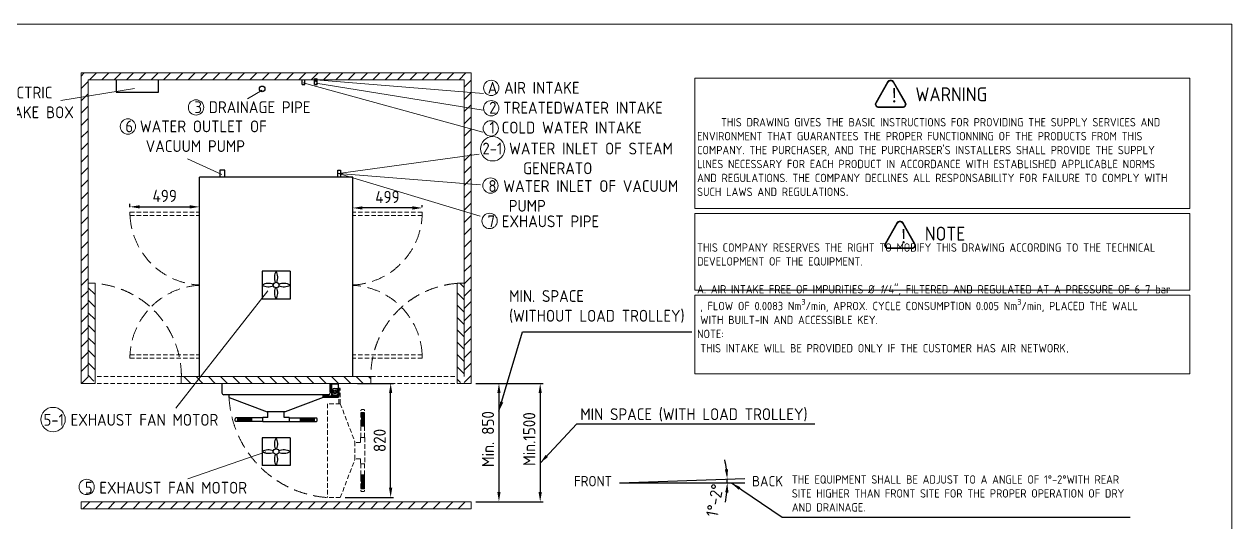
# Model space of a CAD drawing. Header units: millimetres. Extents: x -5848 to 27980, y 41 to 20714.
# Drawn here: x 19310 to 27980, y 5737 to 9311 of the extents above; entities that cross this region are included whole.
import ezdxf

# ---------------------------------------------------------------- set-up
doc = ezdxf.new("R2010")
doc.units = ezdxf.units.MM
doc.header["$MEASUREMENT"] = 0
doc.linetypes.add('HIDDEN', pattern=[9.525, 6.35, -3.175])
doc.layers.get('0').update_dxf_attribs({"lineweight": 25})
for name, color, linetype, lineweight in [('D', 3, 'Continuous', 13), ('F', 7, 'Continuous', 15), ('H', 2, 'HIDDEN', 15), ('S', 4, 'Continuous', 15)]:
    doc.layers.add(name, color=color, linetype=linetype, lineweight=lineweight)
doc.styles.get("Standard").update_dxf_attribs({"font": 'KAIU.TTF'})
doc.styles.add('STU25', font='isocp2.shx')
doc.dimstyles.new('STU25', dxfattribs={"dimscale": 35, "dimtxt": 2.5, "dimasz": 2, "dimexe": 0.6, "dimexo": 1, "dimgap": 1, "dimtad": 1, "dimdsep": 46, "dimtxsty": 'STU25', "dimcen": 2, "dimazin": 2, "dimtfac": 1, "dimtmove": 0, "dimatfit": 3, "dimfxl": 0, "dimtolj": 1, "dimtzin": 0, "dimarcsym": 0})
doc.dimstyles.new('STU25$7', dxfattribs={"dimscale": 35, "dimtxt": 2.5, "dimasz": 2, "dimexe": 1.25, "dimexo": 0.625, "dimgap": 1, "dimtad": 0, "dimdec": 4, "dimdsep": 46, "dimtxsty": 'STU25', "dimcen": 2.5, "dimazin": 2, "dimtfac": 1, "dimtdec": 4, "dimtmove": 0, "dimatfit": 3, "dimfxl": 0, "dimtolj": 1, "dimtzin": 0, "dimarcsym": 0})
pattern_1 = [(315, (238609.12, 22944.43), (44.194174, 44.194174), [])]

# ---------------------------------------------------------------- blocks, each defined once
blk = doc.blocks.new('*D9')
at = {"layer": 'D', "color": 0, "lineweight": -2}
for p, q in [((22553.3, 6731.1), (22739.1, 6731.1)), ((22718.1, 6661.1), (22718.1, 5951.1)), ((22553.3, 5881.1), (22739.1, 5881.1))]:
    blk.add_line(p, q, dxfattribs=at)
at = {"layer": 'D', "color": 0}
for points in [[(22729.8, 6661.1), (22706.4, 6661.1), (22718.1, 6731.1)], [(22706.4, 5951.1), (22729.8, 5951.1), (22718.1, 5881.1)]]:
    blk.add_solid(points, dxfattribs=at)
at = {"layer": 'Defpoints', "color": 0}
for p in [(22518.3, 6731.1), (22518.3, 5881.1), (22718.1, 5881.1)]:
    blk.add_point(p, dxfattribs=at)
at = {"layer": 'D', "color": 0, "insert": (22639.3, 6331.1), "char_height": 87.5, "attachment_point": 5, "rotation": 90, "style": 'STU25'}
blk.add_mtext('\\A1;{\\Fisocp2.shx;Min. 850}', dxfattribs=at)
blk = doc.blocks.new('*D10')
at = {"layer": 'D', "color": 0, "lineweight": -2}
for p, q in [((22553.3, 6731.1), (23035.2, 6731.1)), ((23014.2, 6661.1), (23014.2, 5951.1)), ((22553.3, 5881.1), (23035.2, 5881.1))]:
    blk.add_line(p, q, dxfattribs=at)
at = {"layer": 'D', "color": 0}
for points in [[(23025.9, 6661.1), (23002.5, 6661.1), (23014.2, 6731.1)], [(23002.5, 5951.1), (23025.9, 5951.1), (23014.2, 5881.1)]]:
    blk.add_solid(points, dxfattribs=at)
at = {"layer": 'Defpoints', "color": 0}
for p in [(22518.3, 6731.1), (22518.3, 5881.1), (23014.2, 5881.1)]:
    blk.add_point(p, dxfattribs=at)
at = {"layer": 'D', "color": 0, "insert": (22935.5, 6331.1), "char_height": 87.5, "attachment_point": 5, "rotation": 90, "style": 'STU25'}
blk.add_mtext('\\A1;{\\Fisocp2.shx;Min.1500}', dxfattribs=at)
blk = doc.blocks.new('*D12')
at = {"layer": 'D', "color": 0, "lineweight": -2}
for p, q in [((21703.3, 6731.1), (21961.7, 6731.1)), ((21940.7, 5981.1), (21940.7, 6661.1)), ((21614.4, 5911.1), (21961.7, 5911.1))]:
    blk.add_line(p, q, dxfattribs=at)
at = {"layer": 'D', "color": 0}
for points in [[(21952.3, 6661.1), (21929, 6661.1), (21940.7, 6731.1)], [(21929, 5981.1), (21952.3, 5981.1), (21940.7, 5911.1)]]:
    blk.add_solid(points, dxfattribs=at)
at = {"layer": 'Defpoints', "color": 0}
for p in [(21668.3, 6731.1), (21940.7, 6731.1), (21579.4, 5911.1)]:
    blk.add_point(p, dxfattribs=at)
at = {"layer": 'D', "color": 0, "insert": (21861.9, 6321.1), "char_height": 87.5, "attachment_point": 5, "rotation": 90, "style": 'STU25'}
blk.add_mtext('\\A1;820', dxfattribs=at)
blk = doc.blocks.new('*D14')
at = {"layer": 'D', "color": 0, "lineweight": -2}
for p, q in [((21668.3, 7996.1), (21668.3, 8012.1)), ((22097.3, 7991.1), (21738.3, 7991.1)), ((22167.3, 7996.1), (22167.3, 8012.1))]:
    blk.add_line(p, q, dxfattribs=at)
at = {"layer": 'D', "color": 0}
for points in [[(21738.3, 8002.7), (21738.3, 7979.4), (21668.3, 7991.1)], [(22097.3, 7979.4), (22097.3, 8002.7), (22167.3, 7991.1)]]:
    blk.add_solid(points, dxfattribs=at)
at = {"layer": 'Defpoints', "color": 0}
for p in [(21668.3, 7991.1), (21668.3, 7961.1), (22167.3, 7961.1)]:
    blk.add_point(p, dxfattribs=at)
at = {"layer": 'D', "color": 0, "insert": (21917.8, 8069.8), "char_height": 87.5, "attachment_point": 5, "style": 'STU25'}
blk.add_mtext('\\A1;499', dxfattribs=at)
blk = doc.blocks.new('*D15')
at = {"layer": 'D', "color": 0, "lineweight": -2}
for p, q in [((20069.3, 7996.1), (20069.3, 8020)), ((20139.3, 7999), (20498.3, 7999)), ((20568.3, 7996.1), (20568.3, 8020))]:
    blk.add_line(p, q, dxfattribs=at)
at = {"layer": 'D', "color": 0}
for points in [[(20139.3, 8010.6), (20139.3, 7987.3), (20069.3, 7999)], [(20498.3, 7987.3), (20498.3, 8010.6), (20568.3, 7999)]]:
    blk.add_solid(points, dxfattribs=at)
at = {"layer": 'Defpoints', "color": 0}
for p in [(20568.3, 7999), (20069.3, 7961.1), (20568.3, 7961.1)]:
    blk.add_point(p, dxfattribs=at)
at = {"layer": 'D', "color": 0, "insert": (20318.8, 8077.7), "char_height": 87.5, "attachment_point": 5, "style": 'STU25'}
blk.add_mtext('\\A1;499', dxfattribs=at)
blk = doc.blocks.new('*D19')
at = {"layer": 'D', "color": 0, "linetype": 'Continuous', "lineweight": -2}
for start, end in [(7.18063, 12.36126), (0, 2), (349.63874, 354.81937)]:
    blk.add_arc((23582.9, 6017.5), 774.4, start, end, dxfattribs=at)
at = {"layer": 'D', "color": 0}
for points in [[(24339.6, 6113.4), (24362.9, 6115.3), (24356.9, 6044.6)], [(24365.8, 5947.1), (24342.5, 5948.1), (24357.4, 6017.5)]]:
    blk.add_solid(points, dxfattribs=at)
at = {"layer": 'Defpoints', "color": 0}
for p in [(23582.9, 6017.5), (23582.9, 6017.5), (24357.1, 6035.5), (24483.4, 6049), (24483.9, 6017.5)]:
    blk.add_point(p, dxfattribs=at)
at = {"layer": 'D', "color": 0, "insert": (24267, 5891.1), "char_height": 87.5, "attachment_point": 5, "rotation": 79.52599, "style": 'STU25'}
blk.add_mtext('1%%D-2%%D', dxfattribs=at)

msp = doc.modelspace()

# ---------------------------------------------------------------- hatches: boundary and pattern name
msp.add_hatch(color=256).paths.add_polyline_path([(21403.33, 8921.816, 1), (21403.33, 8900.295, 1)])
at = {"layer": 'D'}
h = msp.add_hatch(color=11, dxfattribs=at)
edge = h.paths.add_edge_path()
edge.add_line((25508.436, 8896.698), (25423.077, 8748.852))
edge.add_arc((25444.728, 8736.352), 25, 149.9999999, 270)
edge.add_line((25444.728, 8711.352), (25615.446, 8711.352))
edge.add_arc((25615.446, 8736.352), 25, 270, 389.9999999)
edge.add_line((25637.096, 8748.852), (25551.737, 8896.698))
edge.add_arc((25530.087, 8884.198), 25, 30, 150)
edge = h.paths.add_edge_path(flags=16)
edge.add_arc((25530.087, 8884.198), 20, 30, 150)
edge.add_line((25512.766, 8894.198), (25427.407, 8746.352))
edge.add_arc((25444.728, 8736.352), 20, 149.9999999, 270)
edge.add_line((25444.728, 8716.352), (25615.446, 8716.352))
edge.add_arc((25615.446, 8736.352), 20, 270, 389.9999999)
edge.add_line((25632.766, 8746.352), (25547.407, 8894.198))
h = msp.add_hatch(color=11, dxfattribs=at)
edge = h.paths.add_edge_path()
edge.add_ellipse((25511.97, 7723.998), major_axis=(25, 0), ratio=1, start_angle=149.9999999, end_angle=270)
edge.add_line((25511.97, 7698.998), (25682.688, 7698.998))
edge.add_ellipse((25682.688, 7723.998), major_axis=(25, 0), ratio=1, start_angle=270, end_angle=389.9999999)
edge.add_line((25704.339, 7736.498), (25618.98, 7884.344))
edge.add_ellipse((25597.329, 7871.844), major_axis=(25, 0), ratio=1, start_angle=30, end_angle=150)
edge.add_line((25575.678, 7884.344), (25490.319, 7736.498))
edge = h.paths.add_edge_path(flags=16)
edge.add_ellipse((25511.97, 7723.998), major_axis=(20, 0), ratio=1, start_angle=149.9999999, end_angle=270)
edge.add_line((25511.97, 7703.998), (25682.688, 7703.998))
edge.add_ellipse((25682.688, 7723.998), major_axis=(20, 0), ratio=1, start_angle=270, end_angle=389.9999999)
edge.add_line((25700.008, 7733.998), (25614.649, 7881.844))
edge.add_ellipse((25597.329, 7871.844), major_axis=(20, 0), ratio=1, start_angle=30, end_angle=150)
edge.add_line((25580.008, 7881.844), (25494.649, 7733.998))
at = {"layer": 'H', "ltscale": 5}
h = msp.add_hatch(dxfattribs=at)
h.set_pattern_fill('ANSI31', color=256, scale=500, style=0)
h.set_pattern_definition([(45, (238609.12, 22944.43), (-44.194174, 44.194174), [])])
h.paths.add_polyline_path([(19768.33, 8911.056), (21392.569, 8911.056, -1), (21414.091, 8911.056), (22468.33, 8911.056), (22468.33, 6781.056), (22468.33, 6731.056), (22518.33, 6731.056), (22518.33, 8961.056), (19718.33, 8961.056), (19718.33, 6731.056), (19768.33, 6731.056), (19768.33, 6781.056), (19768.33, 7450.271)])
h = msp.add_hatch(dxfattribs=at)
h.set_pattern_fill('ANSI31', color=256, scale=20, angle=270, style=0)
h.set_pattern_definition([(315, (253779.28, 22878.92), (44.90128, 44.90128), [])])
h.paths.add_polyline_path([(19768.33, 7450.271), (19768.33, 6781.056), (19793.33, 6737.754), (19818.33, 6752.188), (19818.33, 7450.271)])
h = msp.add_hatch(dxfattribs=at)
h.set_pattern_fill('ANSI31', color=256, scale=500, angle=270, style=0)
h.set_pattern_definition(pattern_1)
h.paths.add_polyline_path([(22468.33, 7450.271), (22468.33, 6781.056), (22443.33, 6737.754), (22418.33, 6752.188), (22418.33, 7450.271)])
h = msp.add_hatch(dxfattribs=at)
h.set_pattern_fill('ANSI31', color=256, scale=500, angle=270, style=0)
h.set_pattern_definition(pattern_1)
h.paths.add_polyline_path([(20437.545, 6781.056), (20437.545, 6731.056), (21799.114, 6731.056), (21799.114, 6781.056)])
h = msp.add_hatch(dxfattribs=at)
h.set_pattern_fill('ANSI31', color=256, scale=20, style=0)
h.set_pattern_definition([(45, (238042.9, 22894.43), (-44.90128, 44.90128), [])])
h.paths.add_polyline_path([(19718.33, 5881.056), (19718.33, 5831.056), (22518.33, 5831.056), (22518.33, 5881.056)])

# ---------------------------------------------------------------- linework, layer by layer
at = {"linetype": 'Continuous'}
for p, q in [((21304.663, 8878.681), (21304.663, 8911.056)), ((21304.663, 8878.681), (21324.663, 8878.681)), ((21324.663, 8878.681), (21324.663, 8911.056)), ((21393.33, 8878.681), (21393.33, 8911.056)), ((21393.33, 8878.681), (21413.33, 8878.681)), ((21413.33, 8878.681), (21413.33, 8911.056)), ((21018.33, 7537.056), (21018.33, 7337.056)), ((21218.33, 7537.056), (21018.33, 7537.056)), ((21218.33, 7537.056), (21218.33, 7337.056)), ((21218.33, 7337.056), (21018.33, 7337.056)), ((21018.33, 6341.056), (21018.33, 6141.056)), ((21218.33, 6341.056), (21018.33, 6341.056)), ((21218.33, 6341.056), (21218.33, 6141.056)), ((21218.33, 6141.056), (21018.33, 6141.056)), ((23582.916, 6017.529), (24483.367, 6048.973)), ((23582.916, 6017.529), (24483.916, 6017.529))]:
    msp.add_line(p, q, dxfattribs=at)
for p, q in [((20715.434, 8262.056), (20715.434, 8212.056)), ((20749.434, 8262.056), (20715.434, 8262.056)), ((20749.434, 8212.056), (20749.434, 8262.056)), ((21561.559, 8262.056), (21581.559, 8262.056)), ((21561.559, 8212.056), (21561.559, 8262.056)), ((21581.559, 8262.056), (21581.559, 8212.056)), ((20568.33, 6781.056), (20568.33, 8212.056)), ((21668.33, 8212.056), (20568.33, 8212.056)), ((21668.33, 6781.056), (21668.33, 8212.056)), ((20729.33, 6731.056), (20729.33, 6663.056)), ((21507.33, 6731.056), (21507.33, 6663.056)), ((21507.33, 6670.056), (21507.33, 6726.056)), ((21507.33, 6726.056), (21515.33, 6726.056)), ((21565.33, 6726.056), (21515.33, 6726.056)), ((21515.33, 6726.056), (21515.33, 6670.056)), ((21515.33, 6670.056), (21515.33, 6726.056)), ((21565.33, 6670.056), (21565.33, 6726.056)), ((21577.33, 6695.056), (21569.33, 6695.056)), ((21569.33, 6695.056), (21569.33, 6645.056)), ((20771.33, 6650.056), (20742.33, 6650.056)), ((21494.33, 6650.056), (20771.33, 6650.056)), ((20781.33, 6630.936), (20781.33, 6650.056)), ((20781.33, 6630.936), (21054.33, 6527.056)), ((21455.33, 6630.936), (21182.33, 6527.056)), ((21455.33, 6630.936), (21455.33, 6650.056)), ((21455.33, 6641.056), (21565.33, 6641.056)), ((21455.33, 6633.056), (21565.33, 6633.056)), ((21515.33, 6670.056), (21507.33, 6670.056)), ((21515.33, 6670.056), (21515.33, 6641.056)), ((21565.33, 6641.056), (21515.33, 6641.056)), ((21565.33, 6670.056), (21565.33, 6641.056)), ((21565.33, 6633.056), (21565.33, 6641.056)), ((21182.33, 6527.056), (21054.33, 6527.056)), ((21059.33, 6485.005), (21059.33, 6527.056)), ((21177.33, 6485.005), (21177.33, 6527.056)), ((20824.223, 6463.305), (20824.223, 6476.705)), ((21024.223, 6482.705), (20830.223, 6482.705)), ((21024.223, 6457.305), (20830.223, 6457.305)), ((20844.223, 6471.728), (20855.201, 6482.705)), ((20844.223, 6473.728), (20853.201, 6482.705)), ((20844.223, 6469.728), (20857.201, 6482.705)), ((20844.223, 6465.728), (20861.201, 6482.705)), ((20844.223, 6467.728), (20859.201, 6482.705)), ((20844.223, 6475.728), (20851.201, 6482.705)), ((20844.223, 6481.728), (20845.201, 6482.705)), ((20844.223, 6479.728), (20847.201, 6482.705)), ((20844.223, 6477.728), (20849.201, 6482.705)), ((20844.223, 6459.728), (20867.201, 6482.705)), ((20844.223, 6461.728), (20865.201, 6482.705)), ((20844.223, 6463.728), (20863.201, 6482.705)), ((20844.223, 6457.728), (20869.201, 6482.705)), ((20844.223, 6457.305), (20844.223, 6482.705)), ((20868.037, 6457.305), (20844.223, 6481.119)), ((20866.037, 6457.305), (20844.223, 6479.119)), ((20864.037, 6457.305), (20844.223, 6477.119)), ((20862.037, 6457.305), (20844.223, 6475.119)), ((20860.037, 6457.305), (20844.223, 6473.119)), ((20858.037, 6457.305), (20844.223, 6471.119)), ((20856.037, 6457.305), (20844.223, 6469.119)), ((20854.037, 6457.305), (20844.223, 6467.119)), ((20852.037, 6457.305), (20844.223, 6465.119)), ((20850.037, 6457.305), (20844.223, 6463.119)), ((20848.037, 6457.305), (20844.223, 6461.119)), ((20846.037, 6457.305), (20844.223, 6459.119)), ((20870.037, 6457.305), (20844.637, 6482.705)), ((20845.801, 6457.305), (20871.201, 6482.705)), ((20872.037, 6457.305), (20846.637, 6482.705)), ((20847.801, 6457.305), (20873.201, 6482.705)), ((20874.037, 6457.305), (20848.637, 6482.705)), ((20849.801, 6457.305), (20875.201, 6482.705)), ((20876.037, 6457.305), (20850.637, 6482.705)), ((20851.801, 6457.305), (20877.201, 6482.705)), ((20878.037, 6457.305), (20852.637, 6482.705)), ((20853.801, 6457.305), (20879.201, 6482.705)), ((20880.037, 6457.305), (20854.637, 6482.705)), ((20855.801, 6457.305), (20881.201, 6482.705)), ((20882.037, 6457.305), (20856.637, 6482.705)), ((20857.801, 6457.305), (20883.201, 6482.705)), ((20884.037, 6457.305), (20858.637, 6482.705)), ((20859.801, 6457.305), (20885.201, 6482.705)), ((20886.037, 6457.305), (20860.637, 6482.705)), ((20861.801, 6457.305), (20887.201, 6482.705)), ((20888.037, 6457.305), (20862.637, 6482.705)), ((20863.801, 6457.305), (20889.201, 6482.705)), ((20890.037, 6457.305), (20864.637, 6482.705)), ((20865.801, 6457.305), (20891.201, 6482.705)), ((20892.037, 6457.305), (20866.637, 6482.705)), ((20867.801, 6457.305), (20893.201, 6482.705)), ((20894.037, 6457.305), (20868.637, 6482.705)), ((20869.801, 6457.305), (20895.201, 6482.705)), ((20896.037, 6457.305), (20870.637, 6482.705)), ((20871.801, 6457.305), (20897.201, 6482.705)), ((20898.037, 6457.305), (20872.637, 6482.705)), ((20873.801, 6457.305), (20899.201, 6482.705)), ((20900.037, 6457.305), (20874.637, 6482.705)), ((20875.801, 6457.305), (20901.201, 6482.705)), ((20902.037, 6457.305), (20876.637, 6482.705)), ((20877.801, 6457.305), (20903.201, 6482.705)), ((20904.037, 6457.305), (20878.637, 6482.705)), ((20879.801, 6457.305), (20905.201, 6482.705)), ((20906.037, 6457.305), (20880.637, 6482.705)), ((20881.801, 6457.305), (20907.201, 6482.705)), ((20908.037, 6457.305), (20882.637, 6482.705)), ((20883.801, 6457.305), (20909.201, 6482.705)), ((20910.037, 6457.305), (20884.637, 6482.705)), ((20885.801, 6457.305), (20911.201, 6482.705)), ((20912.037, 6457.305), (20886.637, 6482.705)), ((20887.801, 6457.305), (20913.201, 6482.705)), ((20914.037, 6457.305), (20888.637, 6482.705)), ((20889.801, 6457.305), (20915.201, 6482.705)), ((20916.037, 6457.305), (20890.637, 6482.705)), ((20891.801, 6457.305), (20917.201, 6482.705)), ((20918.037, 6457.305), (20892.637, 6482.705)), ((20893.801, 6457.305), (20919.201, 6482.705)), ((20920.037, 6457.305), (20894.637, 6482.705)), ((20895.801, 6457.305), (20921.201, 6482.705)), ((20922.037, 6457.305), (20896.637, 6482.705)), ((20897.801, 6457.305), (20923.201, 6482.705)), ((20924.037, 6457.305), (20898.637, 6482.705)), ((20899.801, 6457.305), (20925.201, 6482.705)), ((20926.037, 6457.305), (20900.637, 6482.705)), ((20901.801, 6457.305), (20927.201, 6482.705)), ((20928.037, 6457.305), (20902.637, 6482.705)), ((20903.801, 6457.305), (20929.201, 6482.705)), ((20930.037, 6457.305), (20904.637, 6482.705)), ((20905.801, 6457.305), (20931.201, 6482.705)), ((20932.037, 6457.305), (20906.637, 6482.705)), ((20907.801, 6457.305), (20933.201, 6482.705)), ((20934.037, 6457.305), (20908.637, 6482.705)), ((20909.801, 6457.305), (20935.201, 6482.705)), ((20936.037, 6457.305), (20910.637, 6482.705)), ((20911.801, 6457.305), (20937.201, 6482.705)), ((20938.037, 6457.305), (20912.637, 6482.705)), ((20913.801, 6457.305), (20939.201, 6482.705)), ((20940.037, 6457.305), (20914.637, 6482.705)), ((20915.801, 6457.305), (20941.201, 6482.705)), ((20942.037, 6457.305), (20916.637, 6482.705)), ((20917.801, 6457.305), (20943.201, 6482.705)), ((20944.037, 6457.305), (20918.637, 6482.705)), ((20919.801, 6457.305), (20944.223, 6481.728)), ((20944.223, 6459.119), (20920.637, 6482.705)), ((20921.801, 6457.305), (20944.223, 6479.728)), ((20944.223, 6461.119), (20922.637, 6482.705)), ((20923.801, 6457.305), (20944.223, 6477.728)), ((20944.223, 6463.119), (20924.637, 6482.705)), ((20925.801, 6457.305), (20944.223, 6475.728)), ((20944.223, 6465.119), (20926.637, 6482.705)), ((20927.801, 6457.305), (20944.223, 6473.728)), ((20944.223, 6467.119), (20928.637, 6482.705)), ((20929.801, 6457.305), (20944.223, 6471.728)), ((20944.223, 6469.119), (20930.637, 6482.705)), ((20931.801, 6457.305), (20944.223, 6469.728)), ((20944.223, 6471.119), (20932.637, 6482.705)), ((20933.801, 6457.305), (20944.223, 6467.728)), ((20944.223, 6473.119), (20934.637, 6482.705)), ((20935.801, 6457.305), (20944.223, 6465.728)), ((20944.223, 6475.119), (20936.637, 6482.705)), ((20937.801, 6457.305), (20944.223, 6463.728)), ((20944.223, 6477.119), (20938.637, 6482.705)), ((20939.801, 6457.305), (20944.223, 6461.728)), ((20944.223, 6479.119), (20940.637, 6482.705)), ((20941.801, 6457.305), (20944.223, 6459.728)), ((20944.223, 6481.119), (20942.637, 6482.705)), ((20944.223, 6457.305), (20944.223, 6482.705)), ((21059.33, 6485.005), (21024.223, 6485.005)), ((21024.223, 6455.005), (21024.223, 6485.005)), ((21024.223, 6457.305), (21024.223, 6482.705)), ((21211.33, 6455.005), (21024.223, 6455.005)), ((21211.33, 6485.005), (21177.33, 6485.005)), ((21213.33, 6457.005), (21213.33, 6483.005)), ((21213.33, 6482.705), (21407.33, 6482.705)), ((21213.33, 6457.305), (21407.33, 6457.305)), ((21293.33, 6465.119), (21310.916, 6482.705)), ((21293.33, 6481.119), (21294.916, 6482.705)), ((21293.33, 6475.119), (21300.916, 6482.705)), ((21293.33, 6477.119), (21298.916, 6482.705)), ((21293.33, 6479.119), (21296.916, 6482.705)), ((21293.33, 6469.119), (21306.916, 6482.705)), ((21293.33, 6471.119), (21304.916, 6482.705)), ((21293.33, 6473.119), (21302.916, 6482.705)), ((21293.33, 6467.119), (21308.916, 6482.705)), ((21293.33, 6457.305), (21293.33, 6482.705)), ((21293.33, 6459.119), (21316.916, 6482.705)), ((21293.33, 6461.119), (21314.916, 6482.705)), ((21293.33, 6463.119), (21312.916, 6482.705)), ((21317.752, 6457.305), (21293.33, 6481.728)), ((21315.752, 6457.305), (21293.33, 6479.728)), ((21313.752, 6457.305), (21293.33, 6477.728)), ((21311.752, 6457.305), (21293.33, 6475.728)), ((21309.752, 6457.305), (21293.33, 6473.728)), ((21307.752, 6457.305), (21293.33, 6471.728)), ((21305.752, 6457.305), (21293.33, 6469.728)), ((21303.752, 6457.305), (21293.33, 6467.728)), ((21301.752, 6457.305), (21293.33, 6465.728)), ((21299.752, 6457.305), (21293.33, 6463.728)), ((21297.752, 6457.305), (21293.33, 6461.728)), ((21295.752, 6457.305), (21293.33, 6459.728)), ((21293.516, 6457.305), (21318.916, 6482.705)), ((21319.752, 6457.305), (21294.352, 6482.705)), ((21295.516, 6457.305), (21320.916, 6482.705)), ((21321.752, 6457.305), (21296.352, 6482.705)), ((21297.516, 6457.305), (21322.916, 6482.705)), ((21323.752, 6457.305), (21298.352, 6482.705)), ((21299.516, 6457.305), (21324.916, 6482.705)), ((21325.752, 6457.305), (21300.352, 6482.705)), ((21301.516, 6457.305), (21326.916, 6482.705)), ((21327.752, 6457.305), (21302.352, 6482.705)), ((21303.516, 6457.305), (21328.916, 6482.705)), ((21329.752, 6457.305), (21304.352, 6482.705)), ((21305.516, 6457.305), (21330.916, 6482.705)), ((21331.752, 6457.305), (21306.352, 6482.705)), ((21307.516, 6457.305), (21332.916, 6482.705)), ((21333.752, 6457.305), (21308.352, 6482.705)), ((21309.516, 6457.305), (21334.916, 6482.705)), ((21335.752, 6457.305), (21310.352, 6482.705)), ((21311.516, 6457.305), (21336.916, 6482.705)), ((21337.752, 6457.305), (21312.352, 6482.705)), ((21313.516, 6457.305), (21338.916, 6482.705)), ((21339.752, 6457.305), (21314.352, 6482.705)), ((21315.516, 6457.305), (21340.916, 6482.705)), ((21341.752, 6457.305), (21316.352, 6482.705)), ((21317.516, 6457.305), (21342.916, 6482.705)), ((21343.752, 6457.305), (21318.352, 6482.705)), ((21319.516, 6457.305), (21344.916, 6482.705)), ((21345.752, 6457.305), (21320.352, 6482.705)), ((21321.516, 6457.305), (21346.916, 6482.705)), ((21347.752, 6457.305), (21322.352, 6482.705)), ((21323.516, 6457.305), (21348.916, 6482.705)), ((21349.752, 6457.305), (21324.352, 6482.705)), ((21325.516, 6457.305), (21350.916, 6482.705)), ((21351.752, 6457.305), (21326.352, 6482.705)), ((21327.516, 6457.305), (21352.916, 6482.705)), ((21353.752, 6457.305), (21328.352, 6482.705)), ((21329.516, 6457.305), (21354.916, 6482.705)), ((21355.752, 6457.305), (21330.352, 6482.705)), ((21331.516, 6457.305), (21356.916, 6482.705)), ((21357.752, 6457.305), (21332.352, 6482.705)), ((21333.516, 6457.305), (21358.916, 6482.705)), ((21359.752, 6457.305), (21334.352, 6482.705)), ((21335.516, 6457.305), (21360.916, 6482.705)), ((21361.752, 6457.305), (21336.352, 6482.705)), ((21337.516, 6457.305), (21362.916, 6482.705)), ((21363.752, 6457.305), (21338.352, 6482.705)), ((21339.516, 6457.305), (21364.916, 6482.705)), ((21365.752, 6457.305), (21340.352, 6482.705)), ((21341.516, 6457.305), (21366.916, 6482.705)), ((21367.752, 6457.305), (21342.352, 6482.705)), ((21343.516, 6457.305), (21368.916, 6482.705)), ((21369.752, 6457.305), (21344.352, 6482.705)), ((21345.516, 6457.305), (21370.916, 6482.705)), ((21371.752, 6457.305), (21346.352, 6482.705)), ((21347.516, 6457.305), (21372.916, 6482.705)), ((21373.752, 6457.305), (21348.352, 6482.705)), ((21349.516, 6457.305), (21374.916, 6482.705)), ((21375.752, 6457.305), (21350.352, 6482.705)), ((21351.516, 6457.305), (21376.916, 6482.705)), ((21377.752, 6457.305), (21352.352, 6482.705)), ((21353.516, 6457.305), (21378.916, 6482.705)), ((21379.752, 6457.305), (21354.352, 6482.705)), ((21355.516, 6457.305), (21380.916, 6482.705)), ((21381.752, 6457.305), (21356.352, 6482.705)), ((21357.516, 6457.305), (21382.916, 6482.705)), ((21383.752, 6457.305), (21358.352, 6482.705)), ((21359.516, 6457.305), (21384.916, 6482.705)), ((21385.752, 6457.305), (21360.352, 6482.705)), ((21361.516, 6457.305), (21386.916, 6482.705)), ((21387.752, 6457.305), (21362.352, 6482.705)), ((21363.516, 6457.305), (21388.916, 6482.705)), ((21389.752, 6457.305), (21364.352, 6482.705)), ((21365.516, 6457.305), (21390.916, 6482.705)), ((21391.752, 6457.305), (21366.352, 6482.705)), ((21367.516, 6457.305), (21392.916, 6482.705)), ((21393.33, 6457.728), (21368.352, 6482.705)), ((21369.516, 6457.305), (21393.33, 6481.119)), ((21393.33, 6459.728), (21370.352, 6482.705)), ((21371.516, 6457.305), (21393.33, 6479.119)), ((21393.33, 6461.728), (21372.352, 6482.705)), ((21373.516, 6457.305), (21393.33, 6477.119)), ((21393.33, 6463.728), (21374.352, 6482.705)), ((21375.516, 6457.305), (21393.33, 6475.119)), ((21393.33, 6465.728), (21376.352, 6482.705)), ((21377.516, 6457.305), (21393.33, 6473.119)), ((21393.33, 6467.728), (21378.352, 6482.705)), ((21379.516, 6457.305), (21393.33, 6471.119)), ((21393.33, 6469.728), (21380.352, 6482.705)), ((21381.516, 6457.305), (21393.33, 6469.119)), ((21393.33, 6471.728), (21382.352, 6482.705)), ((21383.516, 6457.305), (21393.33, 6467.119)), ((21393.33, 6473.728), (21384.352, 6482.705)), ((21385.516, 6457.305), (21393.33, 6465.119)), ((21393.33, 6475.728), (21386.352, 6482.705)), ((21387.516, 6457.305), (21393.33, 6463.119)), ((21393.33, 6477.728), (21388.352, 6482.705)), ((21389.516, 6457.305), (21393.33, 6461.119)), ((21393.33, 6479.728), (21390.352, 6482.705)), ((21391.516, 6457.305), (21393.33, 6459.119)), ((21393.33, 6481.728), (21392.352, 6482.705)), ((21393.33, 6457.305), (21393.33, 6482.705)), ((21413.33, 6463.305), (21413.33, 6476.705))]:
    msp.add_line(p, q)
msp.add_lwpolyline([(19969.027, 8911.056), (19969.027, 8821.458), (20273.715, 8821.458), (20273.715, 8911.056)], dxfattribs=at)
for centre, radius in [((21018.33, 8846.056), 20), ((21403.33, 8911.056), 10.761), ((21118.33, 7437.056), 20), ((21118.33, 7437.056), 20), ((21118.33, 7437.056), 20), ((21118.33, 7437.056), 20), ((21540.33, 6670.056), 14), ((21540.33, 6670.056), 8), ((21118.33, 6241.056), 20), ((21118.33, 6241.056), 20), ((21118.33, 6241.056), 20), ((21118.33, 6241.056), 20)]:
    msp.add_circle(centre, radius)
for centre, radius, start, end in [((21199.354, 7491.18), 93.11, 150.4818019, 201.9770324), ((21037.305, 7491.18), 93.11, 338.0229676, 29.5181981), ((21064.205, 7356.031), 93.11, 68.0229676, 119.5181981), ((21064.205, 7518.08), 93.11, 240.4818019, 291.9770324), ((21199.354, 7382.931), 93.11, 158.0229676, 209.5181981), ((21037.305, 7382.931), 93.11, 330.4818019, 21.9770324), ((21172.454, 7356.031), 93.11, 60.4818019, 111.9770324), ((21172.454, 7518.08), 93.11, 248.0229676, 299.5181981), ((21540.33, 6670.056), 25, 0, 180), ((20742.33, 6663.056), 13, 180, 270), ((21494.33, 6663.056), 13, 270, 0), ((21540.33, 6670.056), 25, 180, 0), ((20830.223, 6476.705), 6, 90, 180), ((20830.223, 6463.305), 6, 180, 270), ((21211.33, 6483.005), 2, 0, 90), ((21211.33, 6457.005), 2, 270, 0), ((21407.33, 6476.705), 6, 0, 90), ((21407.33, 6463.305), 6, 270, 0), ((21199.354, 6295.18), 93.11, 150.4818019, 201.9770324), ((21037.305, 6295.18), 93.11, 338.0229676, 29.5181981), ((21064.205, 6160.031), 93.11, 68.0229676, 119.5181981), ((21172.454, 6160.031), 93.11, 60.4818019, 111.9770324), ((21064.205, 6322.08), 93.11, 240.4818019, 291.9770324), ((21199.354, 6186.931), 93.11, 158.0229676, 209.5181981), ((21037.305, 6186.931), 93.11, 330.4818019, 21.9770324), ((21172.454, 6322.08), 93.11, 248.0229676, 299.5181981)]:
    msp.add_arc(centre, radius, start, end)
at = {"layer": 'D'}
for p, q in [((20102.02, 8847.953), (19573.247, 8761.885)), ((21403.33, 8911.056), (22608.094, 8811.886)), ((20729.171, 8232.228), (20481.946, 8344.194)), ((21566.755, 8238.003), (22575.658, 8376.991)), ((21566.755, 8238.003), (22586.433, 8155.957)), ((21566.755, 8238.003), (22582.436, 7932.467)), ((21058.462, 7396.66), (20397.655, 6552.281)), ((21044.94, 6240.123), (20484.418, 6046.309))]:
    msp.add_line(p, q, dxfattribs=at)
at = {"layer": 'D', "linetype": 'Continuous'}
for p, q in [((21313.439, 8888.934), (22602.103, 8535.006)), ((21404.269, 8886.199), (22605.382, 8692.817)), ((21018.33, 8836.62), (20913.278, 8775.572))]:
    msp.add_line(p, q, dxfattribs=at)
at = {"layer": 'D', "color": 11}
for p, q in [((25508.436, 8896.698), (25423.077, 8748.852)), ((25512.766, 8894.198), (25427.407, 8746.352)), ((25547.407, 8894.198), (25632.766, 8746.352)), ((25551.737, 8896.698), (25637.096, 8748.852)), ((25444.728, 8716.352), (25615.446, 8716.352)), ((25444.728, 8711.352), (25615.446, 8711.352)), ((25575.678, 7884.344), (25490.319, 7736.498)), ((25580.008, 7881.844), (25494.649, 7733.998)), ((25614.649, 7881.844), (25700.008, 7733.998)), ((25618.98, 7884.344), (25704.339, 7736.498)), ((25511.97, 7703.998), (25682.688, 7703.998)), ((25511.97, 7698.998), (25682.688, 7698.998))]:
    msp.add_line(p, q, dxfattribs=at)
for points in [[(24123.374, 8923.201), (27677.227, 8923.201), (27677.227, 7986.939), (24123.374, 7986.939)], [(24123.374, 7951.788), (27677.227, 7951.788), (27677.227, 7400.028), (24123.374, 7400.028)], [(24123.374, 7364.083), (27677.227, 7364.083), (27677.227, 6798.602), (24123.374, 6798.602)]]:
    msp.add_lwpolyline(points, close=True, dxfattribs=at)
at = {"layer": 'D'}
for centre, radius in [((22662.737, 8853.06), 55), ((20543.352, 8713.058), 55), ((22662.912, 8707.593), 55), ((20054.502, 8575.992), 55), ((22659.733, 8562.642), 55), ((22673.3, 8415.727), 87.5), ((22657.311, 8151.92), 55), ((22651.123, 7897.498), 55), ((19517.256, 6471.625), 87.5), ((19758.424, 5987.074), 55)]:
    msp.add_circle(centre, radius, dxfattribs=at)
at = {"layer": 'D', "color": 11}
for centre, radius, start, end in [((25530.087, 8884.198), 25, 30, 150), ((25530.087, 8884.198), 20, 30, 150), ((25444.728, 8736.352), 25, 149.9999999, 270), ((25444.728, 8736.352), 20, 149.9999999, 270), ((25615.446, 8736.352), 25, 270, 29.9999999), ((25615.446, 8736.352), 20, 270, 29.9999999), ((25597.329, 7871.844), 25, 30, 150), ((25597.329, 7871.844), 20, 30, 150), ((25511.97, 7723.998), 25, 149.9999999, 270), ((25511.97, 7723.998), 20, 149.9999999, 270), ((25682.688, 7723.998), 25, 270, 29.9999999), ((25682.688, 7723.998), 20, 270, 29.9999999)]:
    msp.add_arc(centre, radius, start, end, dxfattribs=at)
at = {"layer": 'F', "color": 6}
msp.add_lwpolyline([(14794.516, 9311.077), (14794.516, 41.077), (27979.516, 41.077), (27979.516, 9311.077)], close=True, dxfattribs=at)
msp.add_lwpolyline([(14794.516, 9311.077), (14794.516, 41.077), (27979.516, 41.077), (27979.516, 9311.077)], close=True, dxfattribs=at)
at = {"layer": 'H', "ltscale": 5}
for p, q in [((20069.33, 7936.056), (20069.33, 7961.056)), ((20069.33, 7961.056), (20568.33, 7961.056)), ((20069.33, 7936.056), (20568.33, 7936.056)), ((22167.33, 7961.056), (21668.33, 7961.056)), ((22167.33, 7936.056), (21668.33, 7936.056)), ((22167.33, 7936.056), (22167.33, 7961.056)), ((20069.33, 6937.056), (20568.33, 6937.056)), ((20069.33, 6937.056), (20069.33, 6912.056)), ((22167.33, 6937.056), (21668.33, 6937.056)), ((22167.33, 6937.056), (22167.33, 6912.056)), ((20069.33, 6912.056), (20568.33, 6912.056)), ((22167.33, 6912.056), (21668.33, 6912.056)), ((20437.545, 6781.056), (19818.33, 6781.056)), ((21799.114, 6781.056), (22418.33, 6781.056)), ((20437.545, 6731.056), (19818.33, 6731.056)), ((21540.33, 6695.056), (21569.33, 6695.056)), ((21569.33, 6585.056), (21569.33, 6695.056)), ((21577.33, 6585.056), (21577.33, 6695.056)), ((21799.114, 6731.056), (22418.33, 6731.056)), ((21540.33, 6645.056), (21569.33, 6645.056)), ((21488.33, 6585.056), (21488.33, 5911.056)), ((21579.45, 6585.056), (21488.33, 6585.056)), ((21579.45, 6585.056), (21683.33, 6312.056)), ((21727.68, 6343.056), (21727.68, 6537.056)), ((21750.657, 6523.056), (21727.68, 6500.078)), ((21748.657, 6523.056), (21727.68, 6502.078)), ((21746.657, 6523.056), (21727.68, 6504.078)), ((21752.657, 6523.056), (21727.68, 6498.078)), ((21753.08, 6523.056), (21727.68, 6523.056)), ((21738.657, 6523.056), (21727.68, 6512.078)), ((21736.657, 6523.056), (21727.68, 6514.078)), ((21740.657, 6523.056), (21727.68, 6510.078)), ((21742.657, 6523.056), (21727.68, 6508.078)), ((21734.657, 6523.056), (21727.68, 6516.078)), ((21728.657, 6523.056), (21727.68, 6522.078)), ((21730.657, 6523.056), (21727.68, 6520.078)), ((21732.657, 6523.056), (21727.68, 6518.078)), ((21744.657, 6523.056), (21727.68, 6506.078)), ((21753.08, 6497.242), (21727.68, 6522.642)), ((21753.08, 6521.478), (21727.68, 6496.078)), ((21753.08, 6495.242), (21727.68, 6520.642)), ((21753.08, 6519.478), (21727.68, 6494.078)), ((21753.08, 6493.242), (21727.68, 6518.642)), ((21753.08, 6517.478), (21727.68, 6492.078)), ((21753.08, 6491.242), (21727.68, 6516.642)), ((21753.08, 6515.478), (21727.68, 6490.078)), ((21753.08, 6489.242), (21727.68, 6514.642)), ((21753.08, 6513.478), (21727.68, 6488.078)), ((21753.08, 6487.242), (21727.68, 6512.642)), ((21753.08, 6511.478), (21727.68, 6486.078)), ((21753.08, 6485.242), (21727.68, 6510.642)), ((21753.08, 6509.478), (21727.68, 6484.078)), ((21753.08, 6483.242), (21727.68, 6508.642)), ((21753.08, 6507.478), (21727.68, 6482.078)), ((21753.08, 6481.242), (21727.68, 6506.642)), ((21753.08, 6505.478), (21727.68, 6480.078)), ((21753.08, 6479.242), (21727.68, 6504.642)), ((21753.08, 6503.478), (21727.68, 6478.078)), ((21753.08, 6477.242), (21727.68, 6502.642)), ((21753.08, 6499.242), (21729.266, 6523.056)), ((21753.08, 6501.242), (21731.266, 6523.056)), ((21753.08, 6503.242), (21733.266, 6523.056)), ((21747.08, 6543.056), (21733.68, 6543.056)), ((21753.08, 6505.242), (21735.266, 6523.056)), ((21753.08, 6507.242), (21737.266, 6523.056)), ((21753.08, 6509.242), (21739.266, 6523.056)), ((21753.08, 6511.242), (21741.266, 6523.056)), ((21753.08, 6513.242), (21743.266, 6523.056)), ((21753.08, 6515.242), (21745.266, 6523.056)), ((21753.08, 6517.242), (21747.266, 6523.056)), ((21753.08, 6519.242), (21749.266, 6523.056)), ((21753.08, 6521.242), (21751.266, 6523.056)), ((21753.08, 6343.056), (21753.08, 6537.056)), ((21753.08, 6501.478), (21727.68, 6476.078)), ((21753.08, 6475.242), (21727.68, 6500.642)), ((21753.08, 6499.478), (21727.68, 6474.078)), ((21753.08, 6473.242), (21727.68, 6498.642)), ((21753.08, 6497.478), (21727.68, 6472.078)), ((21753.08, 6471.242), (21727.68, 6496.642)), ((21753.08, 6495.478), (21727.68, 6470.078)), ((21753.08, 6469.242), (21727.68, 6494.642)), ((21753.08, 6493.478), (21727.68, 6468.078)), ((21753.08, 6467.242), (21727.68, 6492.642)), ((21753.08, 6491.478), (21727.68, 6466.078)), ((21753.08, 6465.242), (21727.68, 6490.642)), ((21753.08, 6489.478), (21727.68, 6464.078)), ((21753.08, 6463.242), (21727.68, 6488.642)), ((21753.08, 6487.478), (21727.68, 6462.078)), ((21753.08, 6461.242), (21727.68, 6486.642)), ((21753.08, 6485.478), (21727.68, 6460.078)), ((21753.08, 6459.242), (21727.68, 6484.642)), ((21753.08, 6483.478), (21727.68, 6458.078)), ((21753.08, 6457.242), (21727.68, 6482.642)), ((21753.08, 6481.478), (21727.68, 6456.078)), ((21753.08, 6455.242), (21727.68, 6480.642)), ((21753.08, 6479.478), (21727.68, 6454.078)), ((21753.08, 6453.242), (21727.68, 6478.642)), ((21753.08, 6477.478), (21727.68, 6452.078)), ((21753.08, 6451.242), (21727.68, 6476.642)), ((21753.08, 6475.478), (21727.68, 6450.078)), ((21753.08, 6449.242), (21727.68, 6474.642)), ((21753.08, 6473.478), (21727.68, 6448.078)), ((21753.08, 6447.242), (21727.68, 6472.642)), ((21753.08, 6471.478), (21727.68, 6446.078)), ((21753.08, 6445.242), (21727.68, 6470.642)), ((21753.08, 6469.478), (21727.68, 6444.078)), ((21753.08, 6443.242), (21727.68, 6468.642)), ((21753.08, 6467.478), (21727.68, 6442.078)), ((21753.08, 6441.242), (21727.68, 6466.642)), ((21753.08, 6465.478), (21727.68, 6440.078)), ((21753.08, 6439.242), (21727.68, 6464.642)), ((21753.08, 6463.478), (21727.68, 6438.078)), ((21753.08, 6437.242), (21727.68, 6462.642)), ((21753.08, 6461.478), (21727.68, 6436.078)), ((21753.08, 6435.242), (21727.68, 6460.642)), ((21753.08, 6459.478), (21727.68, 6434.078)), ((21753.08, 6433.242), (21727.68, 6458.642)), ((21753.08, 6457.478), (21727.68, 6432.078)), ((21753.08, 6431.242), (21727.68, 6456.642)), ((21753.08, 6455.478), (21727.68, 6430.078)), ((21753.08, 6429.242), (21727.68, 6454.642)), ((21753.08, 6453.478), (21727.68, 6428.078)), ((21753.08, 6427.242), (21727.68, 6452.642)), ((21753.08, 6451.478), (21727.68, 6426.078)), ((21753.08, 6425.242), (21727.68, 6450.642)), ((21753.08, 6449.478), (21727.68, 6424.078)), ((21753.08, 6423.242), (21727.68, 6448.642)), ((21751.266, 6423.056), (21727.68, 6446.642)), ((21749.266, 6423.056), (21727.68, 6444.642)), ((21747.266, 6423.056), (21727.68, 6442.642)), ((21745.266, 6423.056), (21727.68, 6440.642)), ((21743.266, 6423.056), (21727.68, 6438.642)), ((21741.266, 6423.056), (21727.68, 6436.642)), ((21739.266, 6423.056), (21727.68, 6434.642)), ((21737.266, 6423.056), (21727.68, 6432.642)), ((21735.266, 6423.056), (21727.68, 6430.642)), ((21733.266, 6423.056), (21727.68, 6428.642)), ((21731.266, 6423.056), (21727.68, 6426.642)), ((21729.266, 6423.056), (21727.68, 6424.642)), ((21753.08, 6423.056), (21727.68, 6423.056)), ((21753.08, 6447.478), (21728.657, 6423.056)), ((21753.08, 6445.478), (21730.657, 6423.056)), ((21753.08, 6443.478), (21732.657, 6423.056)), ((21753.08, 6441.478), (21734.657, 6423.056)), ((21753.08, 6439.478), (21736.657, 6423.056)), ((21753.08, 6437.478), (21738.657, 6423.056)), ((21753.08, 6435.478), (21740.657, 6423.056)), ((21753.08, 6433.478), (21742.657, 6423.056)), ((21753.08, 6431.478), (21744.657, 6423.056)), ((21753.08, 6429.478), (21746.657, 6423.056)), ((21753.08, 6427.478), (21748.657, 6423.056)), ((21753.08, 6425.478), (21750.657, 6423.056)), ((21725.38, 6341.056), (21725.38, 6307.056)), ((21753.38, 6343.056), (21727.38, 6343.056)), ((21755.38, 6341.056), (21755.38, 6153.949)), ((21683.33, 6312.056), (21683.33, 6184.056)), ((21683.33, 6312.056), (21683.33, 6184.056)), ((21725.38, 6307.056), (21683.33, 6307.056)), ((21579.45, 5911.056), (21683.33, 6184.056)), ((21725.38, 6189.056), (21683.33, 6189.056)), ((21725.38, 6189.056), (21725.38, 6153.949)), ((21755.38, 6153.949), (21725.38, 6153.949)), ((21753.08, 6153.949), (21727.68, 6153.949)), ((21727.68, 6153.949), (21727.68, 5959.949)), ((21753.08, 6073.949), (21727.68, 6073.949)), ((21751.266, 6073.949), (21727.68, 6050.363)), ((21749.266, 6073.949), (21727.68, 6052.363)), ((21747.266, 6073.949), (21727.68, 6054.363)), ((21729.266, 6073.949), (21727.68, 6072.363)), ((21735.266, 6073.949), (21727.68, 6066.363)), ((21733.266, 6073.949), (21727.68, 6068.363)), ((21731.266, 6073.949), (21727.68, 6070.363)), ((21741.266, 6073.949), (21727.68, 6060.363)), ((21739.266, 6073.949), (21727.68, 6062.363)), ((21737.266, 6073.949), (21727.68, 6064.363)), ((21745.266, 6073.949), (21727.68, 6056.363)), ((21743.266, 6073.949), (21727.68, 6058.363)), ((21753.08, 6073.763), (21727.68, 6048.363)), ((21753.08, 6047.527), (21727.68, 6072.927)), ((21753.08, 6071.763), (21727.68, 6046.363)), ((21753.08, 6045.527), (21727.68, 6070.927)), ((21753.08, 6069.763), (21727.68, 6044.363)), ((21753.08, 6043.527), (21727.68, 6068.927)), ((21753.08, 6049.527), (21728.657, 6073.949)), ((21753.08, 6051.527), (21730.657, 6073.949)), ((21753.08, 6053.527), (21732.657, 6073.949)), ((21753.08, 6055.527), (21734.657, 6073.949)), ((21753.08, 6057.527), (21736.657, 6073.949)), ((21753.08, 6059.527), (21738.657, 6073.949)), ((21753.08, 6061.527), (21740.657, 6073.949)), ((21753.08, 6063.527), (21742.657, 6073.949)), ((21753.08, 6065.527), (21744.657, 6073.949)), ((21753.08, 6067.527), (21746.657, 6073.949)), ((21753.08, 6069.527), (21748.657, 6073.949)), ((21753.08, 6071.527), (21750.657, 6073.949)), ((21753.08, 6153.949), (21753.08, 5959.949)), ((21753.08, 6067.763), (21727.68, 6042.363)), ((21753.08, 6041.527), (21727.68, 6066.927)), ((21753.08, 6065.763), (21727.68, 6040.363)), ((21753.08, 6039.527), (21727.68, 6064.927)), ((21753.08, 6063.763), (21727.68, 6038.363)), ((21753.08, 6037.527), (21727.68, 6062.927)), ((21753.08, 6061.763), (21727.68, 6036.363)), ((21753.08, 6035.527), (21727.68, 6060.927)), ((21753.08, 6059.763), (21727.68, 6034.363)), ((21753.08, 6033.527), (21727.68, 6058.927)), ((21753.08, 6057.763), (21727.68, 6032.363)), ((21753.08, 6031.527), (21727.68, 6056.927)), ((21753.08, 6055.763), (21727.68, 6030.363)), ((21753.08, 6029.527), (21727.68, 6054.927)), ((21753.08, 6053.763), (21727.68, 6028.363)), ((21753.08, 6027.527), (21727.68, 6052.927)), ((21753.08, 6051.763), (21727.68, 6026.363)), ((21753.08, 6025.527), (21727.68, 6050.927)), ((21753.08, 6049.763), (21727.68, 6024.363)), ((21753.08, 6023.527), (21727.68, 6048.927)), ((21753.08, 6047.763), (21727.68, 6022.363)), ((21753.08, 6021.527), (21727.68, 6046.927)), ((21753.08, 6045.763), (21727.68, 6020.363)), ((21753.08, 6019.527), (21727.68, 6044.927)), ((21753.08, 6043.763), (21727.68, 6018.363)), ((21753.08, 6017.527), (21727.68, 6042.927)), ((21753.08, 6041.763), (21727.68, 6016.363)), ((21753.08, 6015.527), (21727.68, 6040.927)), ((21753.08, 6039.763), (21727.68, 6014.363)), ((21753.08, 6013.527), (21727.68, 6038.927)), ((21753.08, 6037.763), (21727.68, 6012.363)), ((21753.08, 6011.527), (21727.68, 6036.927)), ((21753.08, 6035.763), (21727.68, 6010.363)), ((21753.08, 6009.527), (21727.68, 6034.927)), ((21753.08, 6033.763), (21727.68, 6008.363)), ((21753.08, 6007.527), (21727.68, 6032.927)), ((21753.08, 6031.763), (21727.68, 6006.363)), ((21753.08, 6005.527), (21727.68, 6030.927)), ((21753.08, 6029.763), (21727.68, 6004.363)), ((21753.08, 6003.527), (21727.68, 6028.927)), ((21753.08, 6027.763), (21727.68, 6002.363)), ((21753.08, 6001.527), (21727.68, 6026.927)), ((21753.08, 6025.763), (21727.68, 6000.363)), ((21753.08, 5999.527), (21727.68, 6024.927)), ((21753.08, 6023.763), (21727.68, 5998.363)), ((21753.08, 5997.527), (21727.68, 6022.927)), ((21753.08, 6021.763), (21727.68, 5996.363)), ((21753.08, 5995.527), (21727.68, 6020.927)), ((21753.08, 6019.763), (21727.68, 5994.363)), ((21753.08, 5993.527), (21727.68, 6018.927)), ((21753.08, 6017.763), (21727.68, 5992.363)), ((21753.08, 5991.527), (21727.68, 6016.927)), ((21753.08, 6015.763), (21727.68, 5990.363)), ((21753.08, 5989.527), (21727.68, 6014.927)), ((21753.08, 6013.763), (21727.68, 5988.363)), ((21753.08, 5987.527), (21727.68, 6012.927)), ((21753.08, 6011.763), (21727.68, 5986.363)), ((21753.08, 5985.527), (21727.68, 6010.927)), ((21753.08, 6009.763), (21727.68, 5984.363)), ((21753.08, 5983.527), (21727.68, 6008.927)), ((21753.08, 6007.763), (21727.68, 5982.363)), ((21753.08, 5981.527), (21727.68, 6006.927)), ((21753.08, 6005.763), (21727.68, 5980.363)), ((21753.08, 5979.527), (21727.68, 6004.927)), ((21753.08, 6003.763), (21727.68, 5978.363)), ((21753.08, 5977.527), (21727.68, 6002.927)), ((21753.08, 6001.763), (21727.68, 5976.363)), ((21753.08, 5975.527), (21727.68, 6000.927)), ((21753.08, 5999.763), (21727.68, 5974.363)), ((21752.657, 5973.949), (21727.68, 5998.927)), ((21750.657, 5973.949), (21727.68, 5996.927)), ((21748.657, 5973.949), (21727.68, 5994.927)), ((21746.657, 5973.949), (21727.68, 5992.927)), ((21744.657, 5973.949), (21727.68, 5990.927)), ((21742.657, 5973.949), (21727.68, 5988.927)), ((21740.657, 5973.949), (21727.68, 5986.927)), ((21738.657, 5973.949), (21727.68, 5984.927)), ((21736.657, 5973.949), (21727.68, 5982.927)), ((21753.08, 5997.763), (21729.266, 5973.949)), ((21753.08, 5995.763), (21731.266, 5973.949)), ((21753.08, 5993.763), (21733.266, 5973.949)), ((21753.08, 5991.763), (21735.266, 5973.949)), ((21753.08, 5989.763), (21737.266, 5973.949)), ((21753.08, 5987.763), (21739.266, 5973.949)), ((21753.08, 5985.763), (21741.266, 5973.949)), ((21753.08, 5983.763), (21743.266, 5973.949)), ((21579.45, 5911.056), (21488.33, 5911.056)), ((21734.657, 5973.949), (21727.68, 5980.927)), ((21732.657, 5973.949), (21727.68, 5978.927)), ((21730.657, 5973.949), (21727.68, 5976.927)), ((21728.657, 5973.949), (21727.68, 5974.927)), ((21753.08, 5973.949), (21727.68, 5973.949)), ((21747.08, 5953.949), (21733.68, 5953.949)), ((21753.08, 5981.763), (21745.266, 5973.949)), ((21753.08, 5979.763), (21747.266, 5973.949)), ((21753.08, 5977.763), (21749.266, 5973.949)), ((21753.08, 5975.763), (21751.266, 5973.949))]:
    msp.add_line(p, q, dxfattribs=at)
msp.add_circle((21540.33, 6670.056), 8, dxfattribs=at)
at = {"layer": 'H', "ltscale": 15}
for centre, radius, start, end in [((20593.33, 7961.056), 524, 182.7346154, 267.2653846), ((21643.33, 7961.056), 524, 272.7346154, 357.2653846), ((19768.33, 6781.056), 670, 0, 85.7202168), ((20593.33, 6912.056), 524, 92.7346154, 177.2653846), ((21643.33, 6912.056), 524, 2.7346154, 87.2653846), ((22468.33, 6781.056), 670, 94.2797832, 180), ((21540.33, 6670.056), 760.779, 182.9474929, 266.0807219)]:
    msp.add_arc(centre, radius, start, end, dxfattribs=at)
at = {"layer": 'H', "ltscale": 5}
for centre, radius, start, end in [((21540.33, 6670.056), 25, 90, 270), ((21733.68, 6537.056), 6, 90, 180), ((21747.08, 6537.056), 6, 0, 90), ((21727.38, 6341.056), 2, 90, 180), ((21753.38, 6341.056), 2, 0, 90), ((21733.68, 5959.949), 6, 180, 270), ((21747.08, 5959.949), 6, 270, 0)]:
    msp.add_arc(centre, radius, start, end, dxfattribs=at)
at = {"layer": 'S', "linetype": 'Continuous'}
for p, q in [((19718.33, 8961.056), (22518.33, 8961.056)), ((19718.33, 8961.056), (19718.33, 6731.056)), ((22518.33, 8961.056), (22518.33, 6731.056)), ((19768.33, 8911.056), (19768.33, 6781.056)), ((19768.33, 8911.056), (22468.33, 8911.056)), ((22468.33, 8911.056), (22468.33, 6781.056)), ((20437.545, 6781.056), (21799.114, 6781.056)), ((19718.33, 6731.056), (19797.197, 6731.056)), ((19818.33, 6731.056), (19718.33, 6731.056)), ((20437.545, 6731.056), (21799.114, 6731.056)), ((22418.33, 6731.056), (22518.33, 6731.056))]:
    msp.add_line(p, q, dxfattribs=at)
at = {"layer": 'S'}
for p, q in [((19768.33, 7450.271), (19768.33, 6781.056)), ((19818.33, 7450.271), (19768.33, 7450.271)), ((19818.33, 6731.056), (19818.33, 7450.271)), ((22418.33, 6731.056), (22418.33, 7450.271)), ((22418.33, 7450.271), (22468.33, 7450.271)), ((20437.545, 6731.056), (20437.545, 6781.056)), ((21799.114, 6731.056), (21799.114, 6781.056)), ((19718.33, 5881.056), (22518.33, 5881.056)), ((19718.33, 5881.056), (19718.33, 5831.056)), ((19718.33, 5831.056), (22518.33, 5831.056)), ((22518.33, 5881.056), (22518.33, 5831.056))]:
    msp.add_line(p, q, dxfattribs=at)

# ---------------------------------------------------------------- texts
at = {"layer": 'D', "color": 11, "attachment_point": 1}
for s, insert, char_height in [('{\\Fisocp2.shx;\\C3;4 ELECTRIC \\P  INTAKE BOX}', (18984.157, 8861.942), 85), ('{\\Fisocp2.shx;\\C3;A AIR INTAKE}', (22637.703, 8896.566), 85), ('{\\Fisocp2.shx;\\C3;3 DRAINAGE PIPE}', (20532.588, 8757.102), 85), ('{\\Fisocp2.shx;\\C3;2 TREATEDWATER INTAKE}', (22648.066, 8753.559), 85), ('{\\Fisocp2.shx;\\C3;6 WATER OUTLET OF \\P   VACUUM PUMP}', (20036.318, 8619.33), 85), ('{\\Fisocp2.shx;\\C3;1 COLD WATER INTAKE}', (22650.565, 8610.658), 85), ('{\\Fisocp2.shx|c136;\\C3;2-1 WATER INLET OF STEAM \\P      GENERATO}', (22599.687, 8460.026), 85), ('{\\Fisocp2.shx|c136;\\C3;8 WATER INLET OF VACUUM \\P   PUMP}', (22642.749, 8190.747), 85), ('{\\Fisocp2.shx;\\C3;7 EXHAUST PIPE}', (22636.476, 7937.509), 85), ('{\\Fisocp2.shx|c136;\\C3;MIN. SPACE \\P(WITHOUT LOAD TROLLEY)}', (22791.147, 7400.852), 85), ('{\\Fisocp2.shx;\\C3;5-1 EXHAUST FAN MOTOR}', (19448.902, 6511.873), 85), ('{\\Fisocp2.shx;\\C3;MIN SPACE (WITH LOAD TROLLEY)}', (23302.107, 6552.267), 85), ('{\\Fisocp2.shx;\\C3;THE EQUIPMENT SHALL BE ADJUST TO A ANGLE OF 1%%d-2%%dWITH REAR \\PSITE HIGHER THAN FRONT SITE FOR THE PROPER OPERATION OF DRY \\PAND DRAINAGE.}', (24821.018, 6070.873), 60), ('{\\Fisocp2.shx;\\C3;5 EXHAUST FAN MOTOR}', (19745.336, 6024.228), 85)]:
    msp.add_mtext(s, dxfattribs=dict(at, insert=insert, char_height=char_height))
at = {"layer": 'D', "color": 11, "attachment_point": 1, "style": 'STU25'}
for s, insert, char_height in [('{\\f標楷體|b0|i0|c136|p65;!}', (25521.776, 8849.468), 100), ('WARNING', (25708.288, 8857.217), 100), ('\\A1;\\P\\H0.7042x;     THIS DRAWING GIVES THE BASIC INSTRUCTIONS FOR PROVIDING THE SUPPLY SERVICES AND\\PENVIRONMENT THAT GUARANTEES THE PROPER FUNCTIONNING OF THE PRODUCTS FROM THIS \\PCOMPANY. THE PURCHASER, AND THE PURCHARSER\'S INSTALLERS SHALL PROVIDE THE SUPPLY \\PLlNES NECESSARY FOR EACH PRODUCT IN ACCORDANCE WITH ESTABLlSHED APPLlCABLE NORMS \\PAND REGULATIONS. THE COMPANY DECLlNES ALL RESPONSABILlTY FOR FAILURE TO COMPLY WITH \\PSUCH LAWS AND REGULATIONS\\f????|b0|i0|c0|p54;.\\P\\P\\P\\P\\Fisocp2.shx|c0;THIS COMPANY RESERVES THE RIGHT TO MODIFY THIS DRAWING ACCORDING TO THE TECHNICAL \\PDEVELOPMENT OF THE EQUIPMENT.\\P\\PA. AIR INTAKE FREE OF IMPURITIES %%C \\fISOCP2|b0|i1|c0|p2;1\\Fisocp2.shx|c0;/4"\\fISOCP2|b0|i1|c0|p2;, \\Fisocp2.shx|c0;FILTERED AND REGULATED AT A PRESSURE OF 6-7 bar\\P\\f????|b0|i0|c0|p54; \\Fisocp2.shx|c0;, FLOW OF 0.0083 Nm{\\H0.7x;\\S3^ ;}\\H1.0003x;/min, APROX. CYCLE CONSUMPTION 0.005 Nm{\\H0.7x;\\S3^ ;}\\H1.0003x;/min, PLACED THE WALL \\P\\f????|b0|i0|c0|p54; \\Fisocp2.shx|c0;WITH BUILT-IN AND ACCESSIBLE KEY.\\PNOTE:\\P\\f????|b0|i0|c0|p54; \\Fisocp2.shx|c0;THIS INTAKE WILL BE PROVIDED ONLY IF THE CUSTOMER HAS AIR NETWORK\\fArial|b0|i0|c0|p34;\\H1.1x;.', (24140.749, 8778.466), 85.150918), ('{\\f標楷體|b0|i0|c136|p65;!}', (25589.018, 7837.114), 100), ('NOTE', (25775.531, 7856.482), 100)]:
    msp.add_mtext(s, dxfattribs=dict(at, insert=insert, char_height=char_height))
at = {"layer": 'D', "linetype": 'Continuous', "char_height": 75, "width": 218.181, "attachment_point": 1}
for s, insert in [('{\\Fisocp2.shx;FRONT}', (23256.698, 6066.655)), ('{\\Fisocp2.shx;BACK}', (24535.221, 6066.204))]:
    msp.add_mtext(s, dxfattribs=dict(at, insert=insert))

# ---------------------------------------------------------------- dimensions: what is measured, and where the dimension line sits
at = {"layer": 'D'}
for base, p1, p2, picture, middle in [((20568.33, 7998.962), (20069.33, 7961.056), (20568.33, 7961.056), '*D15', (20318.83, 7998.962)), ((21668.33, 7991.063), (22167.33, 7961.056), (21668.33, 7961.056), '*D14', (21917.83, 7991.063))]:
    dim = msp.add_linear_dim(base=base, p1=p1, p2=p2, dimstyle='STU25', dxfattribs=at)
    dim.commit()
    dim.dimension.update_dxf_attribs({"geometry": picture, "text_midpoint": middle, "dimtype": 160})
dim = msp.add_linear_dim(base=(21940.655, 6731.056), p1=(21579.45, 5911.056), p2=(21668.33, 6731.056), angle=90, dimstyle='STU25', dxfattribs=at)
dim.commit()
dim.dimension.update_dxf_attribs({"geometry": '*D12', "text_midpoint": (21861.905, 6321.056)})
for base, text, picture, middle in [((22718.095, 5881.056), '{\\Fisocp2.shx;Min. <>}', '*D9', (22718.095, 6331.056)), ((23014.2, 5881.056), '{\\Fisocp2.shx;Min.1500}', '*D10', (23014.2, 6331.056))]:
    dim = msp.add_linear_dim(base=base, p1=(22518.33, 6731.056), p2=(22518.33, 5881.056), angle=90, text=text, dimstyle='STU25', dxfattribs=at)
    dim.commit()
    dim.dimension.update_dxf_attribs({"geometry": picture, "text_midpoint": middle, "dimtype": 160})
at = {"layer": 'D', "linetype": 'Continuous'}
dim = msp.add_angular_dim_2l(base=(24357.143, 6035.549), line1=((23582.916, 6017.529), (24483.916, 6017.529)), line2=((23582.916, 6017.529), (24483.367, 6048.973)), text='1%%D-2%%D', dimstyle='STU25', override={"dimtxsty": 'STU25'}, dxfattribs=at)
dim.commit()
dim.dimension.update_dxf_attribs({"geometry": '*D19', "text_midpoint": (24344.448, 5876.744), "dimtype": 162})

# ---------------------------------------------------------------- leaders
at = {"layer": 'D'}
for points in [[(22718.095, 6530.419), (22888.27, 7101.803), (24102.299, 7101.803)], [(23014.2, 6158.997), (23276.968, 6440.59), (24985.821, 6440.59)], [(24386.858, 6015.743), (24751.887, 5770.793), (27248.742, 5770.793)]]:
    msp.add_leader(points, dimstyle='STU25$7', override={"dimgap": 1, "dimtad": 0}, dxfattribs=at)

doc.saveas('drawing.dxf')
